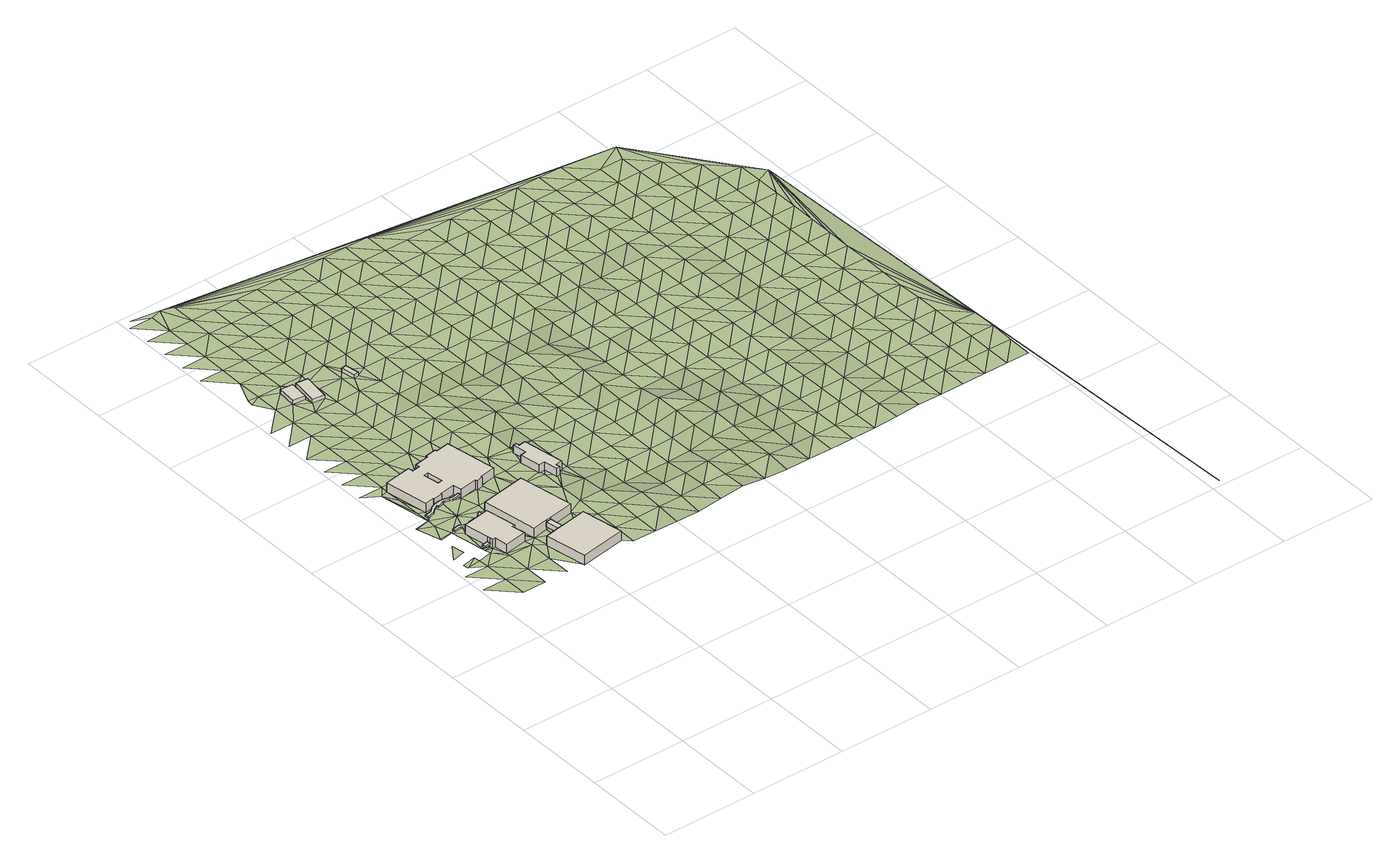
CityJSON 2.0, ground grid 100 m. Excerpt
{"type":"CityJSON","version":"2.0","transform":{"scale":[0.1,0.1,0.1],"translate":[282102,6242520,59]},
"CityObjects":{
"building1":{"type":"Building","attributes":{"osm_building":"roof","osm_building:levels":"1","osm_layer":"1","footprint":{"type":"Polygon"},"plus_code":"4FRW3J9V+36J","ground_height":63.45,"bottom_roof_height":66.25,"roof_height":67.75},"geometry":[{"type":"Solid","lod":"1","boundaries":[[[[0,1,2,3]],[[1,4,5,2]],[[4,6,7,5]],[[6,0,3,7]],[[3,2,5,7]],[[6,4,1,0]]]]}]},
"building2":{"type":"Building","attributes":{"osm_address":"Electrical Engineering Bellville 7530 Cape Town","osm_building":"university","osm_building:levels":"3","footprint":{"type":"Polygon"},"plus_code":"4FRW3J9V+47P","ground_height":63.45,"building_height":9.7,"roof_height":73.15},"geometry":[{"type":"Solid","lod":"1","boundaries":[[[[8,9,10,11,5,4]],[[9,12,13,10]],[[12,14,15,13]],[[14,16,17,15]],[[16,18,19,17]],[[18,20,21,19]],[[20,22,23,21]],[[22,24,25,23]],[[24,26,6,7,27,25]],[[26,8,4,5,11,27,7,6]],[[11,10,13,15,17,19,21,23,25,27]],[[26,24,22,20,18,16,14,12,9,8]]]]}]},
"building3":{"type":"Building","attributes":{"osm_building":"roof","osm_building:levels":"1","osm_layer":"1","footprint":{"type":"Polygon"},"plus_code":"4FRW3J9V+666","ground_height":63.63,"bottom_roof_height":66.43,"roof_height":67.93},"geometry":[{"type":"Solid","lod":"1","boundaries":[[[[28,29,30,31]],[[29,32,33,30]],[[32,34,35,33]],[[34,36,37,35]],[[36,38,39,37]],[[38,40,41,39]],[[40,42,43,41]],[[42,44,45,43]],[[44,46,47,45]],[[46,48,49,47]],[[48,50,51,49]],[[50,52,53,51]],[[52,54,55,53]],[[54,56,57,55]],[[56,58,59,57]],[[58,60,61,59]],[[60,62,63,61]],[[62,64,65,63]],[[64,66,67,65]],[[66,68,69,67]],[[68,70,71,69]],[[70,72,73,71]],[[72,28,31,73]],[[31,30,33,35,37,39,41,43,45,47,49,51,53,55,57,59,61,63,65,67,69,71,73]],[[72,70,68,66,64,62,60,58,56,54,52,50,48,46,44,42,40,38,36,34,32,29,28]]]]}]},
"building4":{"type":"Building","attributes":{"osm_building":"roof","osm_building:levels":"1","osm_layer":"1","footprint":{"type":"Polygon"},"plus_code":"4FRW3J9V+86J","ground_height":63.61,"bottom_roof_height":66.41,"roof_height":67.91},"geometry":[{"type":"Solid","lod":"1","boundaries":[[[[74,75,76,77]],[[75,78,79,76]],[[78,80,81,79]],[[80,82,83,81]],[[82,84,85,83]],[[84,86,87,85]],[[86,88,89,87]],[[88,90,91,89]],[[90,92,93,91]],[[92,94,95,93]],[[94,96,97,95]],[[96,98,99,97]],[[98,100,101,99]],[[100,102,103,101]],[[102,104,105,103]],[[104,106,107,105]],[[106,108,109,107]],[[108,110,111,109]],[[110,112,113,111]],[[112,114,115,113]],[[114,74,77,115]],[[77,76,79,81,83,85,87,89,91,93,95,97,99,101,103,105,107,109,111,113,115]],[[114,112,110,108,106,104,102,100,98,96,94,92,90,88,86,84,82,80,78,75,74]]]]}]},
"building5":{"type":"Building","attributes":{"osm_building":"bridge","osm_building:levels":"3","osm_building:min_level":"1","osm_layer":"1","osm_min_height":"3.3","footprint":{"type":"Polygon"},"plus_code":"4FRW3J9V+2F4","ground_height":63.43,"bottom_bridge_height":66.73,"building_height":8.4,"roof_height":71.83},"geometry":[{"type":"Solid","lod":"1","boundaries":[[[[116,117,118,119]],[[117,120,121,118]],[[120,122,123,121]],[[122,116,119,123]],[[119,118,121,123]],[[122,120,117,116]]]]}]},
"building6":{"type":"Building","attributes":{"osm_address":"Civil Engineering and Geomatics Bellville 7530 Cape Town","osm_building":"university","osm_building:levels":"3","osm_type":"multipolygon","footprint":{"type":"Polygon"},"plus_code":"4FRW3J9V+CCM","ground_height":63.75,"building_height":9.7,"roof_height":73.45},"geometry":[{"type":"Solid","lod":"1","boundaries":[[[[124,125,126,127]],[[125,128,129,126]],[[128,130,131,129]],[[130,132,133,131]],[[132,134,135,133]],[[134,136,137,135]],[[136,138,139,137]],[[138,140,141,139]],[[140,142,143,141]],[[142,144,145,143]],[[144,146,147,145]],[[146,148,149,147]],[[148,150,151,149]],[[150,152,153,151]],[[152,154,155,153]],[[154,156,157,155]],[[156,158,159,157]],[[158,160,161,159]],[[160,162,163,161]],[[162,164,165,163]],[[164,166,167,165]],[[166,124,127,167]],[[168,169,170,171]],[[169,172,173,170]],[[172,174,175,173]],[[174,168,171,175]],[[127,126,129,131,133,135,137,139,141,143,145,147,149,151,153,155,157,159,161,163,165,167],[171,170,173,175]],[[166,164,162,160,158,156,154,152,150,148,146,144,142,140,138,136,134,132,130,128,125,124],[174,172,169,168]]]]}]},
"building7":{"type":"Building","attributes":{"osm_address":"Electrical, Electronic and Computer Engineering (Block B) Bellville 7530 Cape Town","osm_building":"university","osm_building:levels":"3","footprint":{"type":"Polygon"},"plus_code":"4FRW3J8V+WG3","ground_height":63.09,"building_height":9.7,"roof_height":72.79},"geometry":[{"type":"Solid","lod":"1","boundaries":[[[[176,177,178,179,119,116]],[[177,180,181,178]],[[180,182,183,181]],[[182,184,185,183]],[[184,186,117,118,187,185]],[[186,176,116,119,179,187,118,117]],[[179,178,181,183,185,187]],[[186,184,182,180,177,176]]]]}]},
"building8":{"type":"Building","attributes":{"osm_address":"Electrical, Electronic and Computer Engineering (Block A) Bellville 7530 Cape Town","osm_building":"university","osm_building:levels":"3","footprint":{"type":"Polygon"},"plus_code":"4FRW3J9V+4FW","ground_height":64.07,"building_height":9.7,"roof_height":73.77},"geometry":[{"type":"Solid","lod":"1","boundaries":[[[[188,189,190,191,121,120]],[[189,192,193,190]],[[192,194,195,193]],[[194,196,197,195]],[[196,198,122,123,199,197]],[[198,188,120,121,191,199,123,122]],[[191,190,193,195,197,199]],[[198,196,194,192,189,188]]]]}]},
"building9":{"type":"Building","attributes":{"osm_address":"G - Horticulture Research 2 Bellville 7530 Cape Town","osm_building":"greenhouse","osm_building:levels":"1","footprint":{"type":"Polygon"},"plus_code":"4FRW3JCV+474","ground_height":62.23,"building_height":4.1,"roof_height":66.33},"geometry":[{"type":"Solid","lod":"1","boundaries":[[[[200,201,202,203]],[[201,204,205,202]],[[204,206,207,205]],[[206,200,203,207]],[[203,202,205,207]],[[206,204,201,200]]]]}]},
"building10":{"type":"Building","attributes":{"osm_address":"H - Horticulture Research 1 Bellville 7530 Cape Town","osm_building":"greenhouse","osm_building:levels":"1","footprint":{"type":"Polygon"},"plus_code":"4FRW3JCV+38Q","ground_height":62.29,"building_height":4.1,"roof_height":66.39},"geometry":[{"type":"Solid","lod":"1","boundaries":[[[[208,209,210,211]],[[209,212,213,210]],[[212,214,215,213]],[[214,208,211,215]],[[211,210,213,215]],[[214,212,209,208]]]]}]},
"building11":{"type":"Building","attributes":{"osm_address":"CPUT Athletics Stadium","osm_building":"grandstand","osm_building:levels":"2","footprint":{"type":"Polygon"},"plus_code":"4FRW3J9V+8PF","ground_height":63.76,"building_height":6.9,"roof_height":70.66},"geometry":[{"type":"Solid","lod":"1","boundaries":[[[[216,217,218,219]],[[217,220,221,218]],[[220,222,223,221]],[[222,224,225,223]],[[224,226,227,225]],[[226,228,229,227]],[[228,230,231,229]],[[230,232,233,231]],[[232,234,235,233]],[[234,236,237,235]],[[236,238,239,237]],[[238,216,219,239]],[[219,218,221,223,225,227,229,231,233,235,237,239]],[[238,236,234,232,230,228,226,224,222,220,217,216]]]]}]},
"building12":{"type":"Building","attributes":{"osm_building":"service","osm_building:levels":"1","footprint":{"type":"Polygon"},"plus_code":"4FRW3JCV+3GG","ground_height":62.6,"building_height":4.1,"roof_height":66.7},"geometry":[{"type":"Solid","lod":"1","boundaries":[[[[240,241,242,243]],[[241,244,245,242]],[[244,246,247,245]],[[246,240,243,247]],[[243,242,245,247]],[[246,244,241,240]]]]}]},
"terrain1":{"type":"TINRelief","geometry":[{"type":"CompositeSurface","lod":"1","boundaries":[[[248,249,250]],[[251,250,252]],[[253,254,255]],[[256,250,249]],[[257,255,252]],[[255,257,253]],[[258,259,260]],[[261,252,250]],[[256,261,250]],[[257,252,262]],[[263,264,265]],[[266,267,263]],[[261,268,252]],[[262,252,268]],[[269,270,267]],[[263,265,266]],[[267,266,269]],[[262,271,272]],[[273,274,272]],[[268,14,262]],[[273,272,271]],[[262,14,271]],[[273,275,274]],[[274,276,265]],[[276,274,275]],[[271,14,277]],[[278,269,279]],[[268,261,280]],[[279,269,281]],[[282,266,265]],[[261,283,284]],[[269,266,282]],[[278,285,286]],[[282,265,276]],[[279,287,278]],[[14,268,280]],[[287,279,281]],[[288,281,269]],[[261,284,280]],[[278,287,132]],[[287,281,132]],[[282,288,269]],[[132,285,278]],[[289,290,285]],[[291,14,280]],[[288,292,281]],[[282,276,293]],[[294,295,289]],[[282,296,288]],[[280,284,297]],[[298,297,284]],[[285,132,299]],[[300,291,301]],[[196,291,280]],[[301,291,196]],[[285,299,289]],[[297,196,280]],[[302,303,294]],[[301,304,293]],[[196,304,301]],[[293,305,282]],[[306,296,282]],[[307,293,304]],[[196,307,304]],[[132,308,299]],[[303,302,309]],[[310,296,311]],[[282,305,312]],[[313,294,289]],[[282,312,306]],[[307,305,293]],[[307,196,305]],[[196,297,314]],[[313,289,299]],[[296,306,311]],[[315,309,316]],[[297,317,314]],[[318,302,294]],[[196,314,198]],[[319,320,321]],[[321,322,319]],[[323,299,308]],[[313,318,294]],[[324,323,308]],[[323,313,299]],[[325,326,316]],[[317,327,314]],[[328,323,324]],[[309,302,329]],[[188,198,314]],[[306,312,330]],[[331,312,305]],[[314,327,188]],[[302,318,329]],[[332,306,330]],[[316,309,333]],[[323,334,313]],[[331,330,312]],[[327,335,188]],[[318,313,334]],[[329,333,309]],[[336,337,338]],[[336,325,337]],[[323,339,340]],[[341,323,340]],[[325,316,204]],[[341,334,323]],[[331,305,342]],[[329,318,343]],[[331,344,330]],[[339,341,340]],[[338,337,345]],[[333,346,316]],[[335,327,347]],[[335,348,188]],[[346,204,316]],[[334,343,318]],[[337,325,349]],[[350,345,351]],[[334,341,352]],[[353,333,329]],[[325,204,349]],[[344,331,354]],[[354,355,344]],[[343,353,329]],[[347,348,335]],[[337,356,345]],[[357,351,358]],[[182,359,347]],[[182,360,359]],[[214,204,346]],[[361,346,333]],[[342,354,331]],[[337,349,356]],[[334,352,362]],[[353,361,333]],[[363,364,352]],[[206,204,214]],[[347,365,348]],[[343,334,366]],[[345,367,351]],[[368,358,369]],[[359,365,347]],[[370,214,346]],[[367,345,356]],[[371,354,342]],[[359,360,372]],[[364,362,352]],[[356,349,373]],[[334,362,366]],[[361,374,346]],[[375,206,214]],[[348,365,376]],[[342,348,377]],[[378,354,371]],[[343,379,353]],[[370,346,374]],[[380,358,351]],[[381,369,382]],[[375,373,206]],[[383,364,354]],[[342,377,371]],[[375,356,373]],[[351,367,380]],[[377,348,376]],[[384,365,359]],[[354,378,383]],[[343,366,379]],[[361,353,385]],[[359,372,384]],[[386,387,382]],[[378,371,388]],[[389,367,356]],[[356,375,389]],[[369,358,390]],[[374,391,370]],[[358,380,392]],[[362,364,393]],[[365,394,376]],[[383,395,364]],[[396,371,377]],[[353,379,385]],[[391,397,370]],[[398,374,361]],[[369,390,382]],[[384,394,365]],[[388,371,396]],[[390,358,392]],[[383,378,399]],[[375,397,389]],[[393,364,395]],[[362,400,366]],[[380,367,401]],[[386,402,403]],[[378,388,399]],[[361,385,398]],[[389,401,367]],[[382,402,386]],[[376,404,377]],[[379,366,400]],[[391,374,405]],[[394,406,376]],[[362,393,400]],[[377,407,396]],[[408,384,372]],[[409,392,380]],[[397,391,405]],[[410,382,390]],[[411,383,399]],[[412,407,377]],[[388,396,413]],[[410,402,382]],[[414,395,383]],[[376,406,404]],[[396,407,413]],[[405,374,398]],[[401,409,380]],[[384,408,394]],[[415,383,411]],[[408,372,416]],[[404,412,377]],[[417,389,397]],[[395,414,393]],[[379,418,385]],[[390,392,419]],[[420,411,399]],[[383,415,414]],[[379,400,421]],[[409,419,392]],[[238,422,412]],[[405,417,397]],[[423,406,394]],[[398,385,418]],[[424,401,389]],[[425,402,410]],[[379,421,418]],[[411,426,415]],[[404,238,412]],[[402,425,427]],[[428,400,393]],[[429,410,390]],[[394,408,423]],[[405,398,241]],[[415,426,430]],[[431,430,426]],[[393,414,428]],[[389,417,424]],[[419,429,390]],[[238,404,432]],[[433,409,401]],[[241,240,405]],[[408,416,434]],[[417,405,240]],[[435,404,406]],[[436,241,398]],[[437,421,400]],[[425,410,438]],[[406,423,439]],[[418,436,398]],[[430,238,440]],[[238,432,440]],[[409,433,419]],[[430,441,415]],[[437,400,428]],[[401,424,433]],[[429,438,410]],[[417,240,246]],[[404,435,432]],[[442,414,415]],[[406,439,435]],[[241,436,443]],[[423,408,444]],[[440,441,430]],[[418,421,445]],[[446,429,419]],[[444,408,434]],[[415,441,442]],[[437,447,421]],[[443,448,246]],[[246,449,417]],[[436,448,443]],[[450,428,414]],[[446,419,433]],[[451,439,423]],[[440,432,452]],[[424,417,453]],[[435,454,432]],[[421,447,445]],[[438,455,425]],[[428,450,437]],[[456,436,418]],[[457,438,429]],[[444,451,423]],[[448,449,246]],[[414,442,450]],[[427,425,458]],[[440,452,441]],[[424,453,433]],[[432,454,452]],[[417,449,453]],[[429,446,457]],[[418,445,456]],[[444,434,459]],[[439,460,435]],[[447,437,461]],[[448,436,462]],[[451,463,439]],[[442,441,464]],[[437,450,461]],[[438,457,455]],[[460,454,435]],[[446,433,465]],[[439,463,460]],[[464,441,452]],[[462,436,456]],[[453,466,433]],[[449,448,467]],[[455,458,425]],[[451,444,468]],[[442,469,450]],[[445,447,470]],[[446,465,457]],[[444,459,471]],[[447,461,472]],[[465,433,466]],[[469,442,464]],[[448,462,467]],[[454,473,452]],[[474,453,449]],[[444,471,468]],[[460,475,454]],[[447,472,470]],[[451,476,463]],[[450,477,461]],[[478,456,445]],[[455,457,479]],[[454,475,473]],[[477,450,469]],[[449,467,474]],[[465,479,457]],[[480,464,452]],[[462,456,478]],[[481,466,453]],[[451,468,476]],[[445,470,478]],[[458,482,427]],[[483,471,459]],[[463,484,460]],[[472,461,485]],[[473,480,452]],[[485,461,477]],[[453,474,481]],[[479,458,455]],[[460,484,475]],[[486,469,464]],[[467,462,487]],[[488,465,466]],[[463,476,484]],[[462,478,487]],[[471,489,468]],[[469,486,477]],[[472,490,470]],[[465,488,479]],[[483,491,471]],[[464,480,486]],[[492,472,485]],[[488,466,481]],[[493,473,475]],[[476,468,489]],[[470,490,478]],[[494,474,467]],[[471,491,489]],[[475,484,493]],[[472,492,490]],[[482,495,427]],[[487,496,467]],[[497,458,479]],[[485,477,498]],[[477,486,499]],[[467,496,494]],[[479,488,497]],[[480,473,500]],[[487,478,501]],[[502,481,474]],[[493,503,473]],[[504,491,483]],[[484,476,505]],[[476,489,506]],[[477,499,498]],[[501,478,490]],[[480,500,486]],[[507,492,485]],[[488,481,502]],[[500,473,503]],[[474,494,502]],[[458,497,482]],[[508,496,487]],[[476,506,505]],[[509,489,491]],[[510,493,484]],[[495,511,427]],[[485,498,507]],[[508,487,501]],[[499,486,512]],[[490,492,513]],[[497,488,514]],[[509,491,504]],[[505,510,484]],[[512,486,500]],[[514,488,502]],[[515,506,489]],[[516,503,493]],[[494,496,517]],[[492,507,513]],[[518,496,508]],[[499,519,498]],[[520,501,490]],[[521,482,497]],[[515,489,509]],[[494,517,502]],[[493,510,516]],[[519,499,512]],[[496,518,517]],[[514,521,497]],[[522,500,503]],[[490,513,520]],[[511,523,427]],[[506,524,505]],[[498,525,507]],[[526,508,501]],[[515,527,506]],[[528,509,504]],[[514,502,529]],[[522,503,516]],[[519,525,498]],[[521,495,482]],[[530,512,500]],[[506,527,524]],[[520,526,501]],[[529,502,517]],[[509,528,515]],[[531,510,505]],[[532,518,508]],[[528,504,533]],[[507,534,513]],[[500,522,530]],[[525,535,507]],[[536,519,512]],[[521,514,537]],[[531,505,524]],[[508,526,532]],[[514,529,538]],[[527,515,539]],[[540,516,510]],[[513,534,520]],[[541,517,518]],[[507,535,534]],[[523,542,427]],[[519,536,525]],[[515,528,539]],[[536,512,530]],[[514,538,537]],[[517,541,529]],[[521,511,495]],[[510,531,540]],[[518,532,541]],[[543,522,516]],[[533,544,528]],[[524,527,545]],[[546,535,525]],[[526,520,547]],[[527,539,548]],[[534,549,520]],[[521,537,511]],[[522,543,530]],[[550,538,529]],[[543,516,540]],[[525,536,546]],[[524,545,531]],[[526,547,532]],[[527,548,545]],[[547,520,549]],[[529,541,550]],[[528,551,539]],[[530,552,536]],[[534,535,553]],[[528,544,551]],[[535,546,554]],[[531,555,540]],[[538,556,537]],[[543,552,530]],[[550,557,538]],[[548,539,558]],[[541,532,559]],[[555,531,545]],[[535,554,553]],[[547,560,532]],[[546,536,561]],[[562,549,534]],[[511,537,556]],[[558,539,551]],[[538,557,556]],[[540,563,543]],[[559,550,541]],[[552,561,536]],[[532,560,559]],[[563,540,555]],[[534,553,562]],[[545,548,564]],[[565,554,546]],[[566,547,549]],[[567,548,558]],[[544,568,551]],[[569,552,543]],[[570,557,550]],[[561,565,546]],[[511,556,523]],[[548,567,564]],[[569,543,563]],[[566,549,562]],[[570,550,559]],[[545,571,555]],[[572,560,547]],[[544,573,568]],[[574,558,551]],[[553,554,575]],[[576,556,557]],[[565,577,554]],[[552,578,561]],[[545,564,571]],[[552,569,579]],[[547,566,572]],[[576,557,570]],[[563,555,580]],[[581,559,560]],[[551,568,574]],[[554,577,575]],[[582,567,558]],[[583,562,553]],[[584,523,556]],[[552,579,578]],[[565,561,585]],[[555,571,580]],[[560,572,581]],[[584,556,576]],[[563,586,569]],[[587,570,559]],[[558,574,582]],[[553,575,583]],[[568,573,588]],[[567,589,564]],[[590,566,562]],[[561,578,585]],[[565,591,577]],[[563,580,586]],[[587,559,581]],[[584,542,523]],[[571,564,589]],[[569,592,579]],[[593,576,570]],[[567,582,589]],[[590,562,583]],[[594,572,566]],[[565,585,591]],[[574,568,595]],[[578,579,592]],[[575,577,596]],[[576,593,584]],[[568,588,597]],[[569,586,592]],[[593,570,587]],[[572,594,581]],[[427,542,598]],[[566,590,594]],[[574,595,582]],[[571,599,580]],[[575,596,583]],[[568,597,595]],[[571,589,600]],[[577,591,596]],[[542,584,601]],[[586,580,599]],[[578,602,585]],[[587,581,603]],[[571,600,599]],[[578,592,604]],[[584,593,601]],[[583,605,590]],[[594,603,581]],[[606,597,588]],[[582,607,589]],[[591,585,602]],[[595,608,582]],[[578,604,602]],[[605,583,596]],[[593,587,609]],[[607,600,589]],[[586,610,592]],[[590,611,594]],[[582,608,607]],[[586,599,612]],[[603,609,587]],[[611,590,605]],[[542,601,613]],[[614,595,597]],[[610,604,592]],[[596,591,615]],[[601,593,616]],[[617,597,606]],[[586,612,610]],[[591,602,618]],[[619,603,594]],[[609,616,593]],[[620,599,600]],[[597,617,614]],[[621,600,607]],[[591,618,615]],[[619,594,611]],[[622,608,595]],[[596,623,605]],[[620,612,599]],[[624,602,604]],[[600,621,620]],[[625,604,610]],[[616,613,601]],[[603,626,609]],[[595,614,622]],[[596,615,623]],[[603,619,627]],[[607,608,628]],[[624,618,602]],[[611,605,629]],[[604,625,624]],[[613,630,542]],[[631,617,606]],[[603,627,626]],[[610,612,632]],[[616,609,633]],[[608,622,628]],[[634,612,620]],[[605,623,629]],[[635,621,607]],[[611,636,619]],[[606,637,631]],[[638,614,617]],[[618,639,615]],[[612,634,632]],[[640,618,624]],[[609,626,633]],[[641,625,610]],[[616,630,613]],[[607,628,635]],[[611,629,636]],[[621,642,620]],[[623,615,639]],[[619,643,627]],[[617,631,638]],[[618,640,639]],[[644,622,614]],[[630,645,542]],[[610,632,641]],[[616,633,630]],[[625,646,624]],[[626,627,643]],[[621,635,642]],[[619,636,643]],[[647,634,620]],[[614,638,644]],[[637,648,631]],[[628,622,649]],[[623,650,629]],[[625,641,646]],[[623,639,651]],[[652,640,624]],[[620,642,647]],[[628,649,635]],[[632,634,653]],[[636,629,650]],[[626,654,633]],[[622,644,649]],[[623,651,650]],[[626,643,655]],[[631,656,638]],[[624,646,652]],[[645,657,542]],[[632,653,641]],[[640,658,639]],[[630,633,654]],[[656,631,648]],[[634,647,653]],[[626,655,654]],[[635,659,642]],[[644,638,660]],[[658,651,639]],[[636,661,643]],[[649,659,635]],[[640,652,658]],[[636,650,662]],[[641,663,646]],[[656,660,638]],[[647,642,664]],[[661,655,643]],[[665,427,598]],[[653,663,641]],[[636,662,661]],[[630,654,645]],[[642,659,664]],[[666,656,648]],[[649,644,667]],[[652,646,668]],[[669,650,651]],[[660,670,644]],[[671,651,658]],[[657,672,542]],[[646,663,668]],[[649,667,659]],[[653,647,673]],[[669,662,650]],[[674,654,655]],[[644,670,667]],[[664,675,647]],[[651,671,669]],[[676,655,661]],[[677,660,656]],[[653,673,663]],[[658,652,678]],[[674,645,654]],[[679,656,666]],[[647,675,673]],[[668,680,652]],[[655,676,674]],[[681,664,659]],[[661,662,682]],[[656,679,677]],[[681,659,667]],[[652,680,678]],[[683,662,669]],[[660,684,670]],[[685,668,663]],[[686,671,658]],[[672,687,542]],[[685,663,673]],[[662,683,682]],[[657,645,674]],[[664,688,675]],[[689,676,661]],[[660,677,684]],[[690,664,681]],[[658,678,686]],[[667,670,691]],[[671,692,669]],[[693,679,666]],[[668,694,680]],[[664,690,688]],[[668,685,695]],[[661,682,689]],[[673,675,696]],[[676,697,674]],[[670,684,691]],[[671,686,692]],[[667,698,681]],[[699,683,669]],[[666,700,693]],[[668,695,694]],[[687,598,542]],[[677,679,701]],[[678,680,702]],[[675,688,696]],[[676,689,697]],[[673,703,685]],[[672,657,674]],[[667,691,698]],[[669,692,699]],[[684,677,701]],[[690,681,704]],[[678,702,686]],[[682,683,705]],[[679,693,701]],[[680,694,702]],[[673,696,703]],[[674,697,672]],[[688,690,704]],[[685,706,695]],[[682,705,689]],[[681,698,704]],[[683,699,705]],[[686,707,692]],[[700,708,693]],[[684,709,691]],[[694,695,706]],[[684,701,710]],[[685,703,706]],[[702,707,686]],[[689,711,697]],[[698,691,709]],[[688,712,696]],[[699,692,713]],[[684,710,709]],[[688,704,714]],[[705,711,689]],[[702,694,715]],[[692,707,713]],[[701,693,716]],[[703,696,712]],[[672,697,717]],[[708,718,693]],[[688,714,712]],[[715,694,706]],[[719,705,699]],[[697,711,717]],[[716,710,701]],[[704,698,720]],[[702,721,707]],[[693,718,716]],[[698,709,722]],[[713,719,699]],[[721,702,715]],[[720,714,704]],[[723,706,703]],[[705,724,711]],[[698,722,720]],[[703,712,725]],[[717,687,672]],[[726,713,707]],[[724,705,719]],[[727,709,710]],[[728,710,716]],[[703,725,723]],[[726,707,721]],[[729,718,708]],[[730,715,706]],[[717,711,731]],[[727,722,709]],[[732,712,714]],[[710,728,727]],[[733,714,720]],[[731,711,724]],[[734,719,713]],[[708,735,729]],[[730,706,723]],[[713,726,736]],[[737,716,718]],[[732,725,712]],[[738,721,715]],[[739,687,717]],[[714,733,732]],[[713,736,734]],[[717,731,739]],[[740,720,722]],[[721,738,726]],[[719,741,724]],[[718,729,737]],[[742,722,727]],[[715,730,738]],[[743,728,716]],[[723,725,744]],[[722,742,740]],[[732,745,725]],[[719,734,741]],[[687,739,598]],[[746,733,720]],[[736,726,747]],[[731,724,748]],[[716,737,743]],[[728,749,727]],[[725,745,744]],[[747,726,738]],[[750,729,735]],[[730,723,751]],[[731,748,739]],[[720,740,746]],[[724,741,748]],[[733,752,732]],[[728,743,749]],[[753,742,727]],[[730,751,738]],[[734,736,754]],[[735,755,750]],[[751,723,744]],[[756,736,747]],[[757,737,729]],[[732,752,745]],[[598,739,758]],[[733,746,752]],[[741,734,754]],[[727,749,753]],[[736,756,754]],[[748,758,739]],[[737,757,743]],[[759,740,742]],[[729,750,757]],[[745,760,744]],[[761,747,738]],[[751,762,738]],[[740,759,746]],[[742,753,759]],[[760,745,752]],[[743,763,749]],[[747,761,756]],[[764,748,741]],[[761,738,762]],[[741,754,765]],[[757,763,743]],[[749,763,753]],[[746,766,752]],[[767,751,744]],[[768,744,760]],[[741,765,764]],[[769,758,748]],[[759,766,746]],[[758,665,598]],[[763,770,771]],[[763,759,753]],[[754,756,772]],[[767,744,768]],[[761,773,756]],[[774,762,751]],[[748,764,769]],[[763,766,759]],[[775,760,752]],[[772,765,754]],[[752,766,776]],[[756,773,772]],[[751,767,774]],[[766,763,776]],[[761,762,777]],[[775,752,776]],[[778,768,760]],[[758,769,665]],[[776,763,775]],[[777,773,761]],[[779,764,765]],[[777,762,774]],[[780,765,772]],[[778,760,775]],[[781,767,768]],[[764,779,769]],[[765,780,779]],[[782,772,773]],[[781,768,778]],[[783,773,777]],[[665,769,779]],[[784,774,767]],[[773,783,782]],[[785,780,772]],[[767,781,784]],[[786,777,774]],[[775,763,771]],[[780,785,779]],[[779,785,665]],[[772,782,785]],[[786,774,784]],[[787,783,777]],[[778,775,771]],[[787,777,786]],[[788,665,785]],[[788,782,783]],[[781,778,771]],[[782,788,785]],[[781,771,784]],[[788,783,787]],[[788,771,665]],[[786,784,771]],[[771,787,786]],[[787,771,788]]]}]}
},
"vertices":[
[374,3297,72],[379,3265,72],[379,3265,88],[374,3297,88],[446,3277,72],[446,3277,88],[440,3309,72],[440,3309,88],
[446,3277,43],[452,3244,43],[452,3244,142],[446,3277,142],[480,3249,43],[480,3249,142],[504,3111,43],[504,3111,142],[734,3150,43],[734,3150,142],[709,3291,43],[709,3291,142],[738,3296,43],[738,3296,142],[682,3617,43],[682,3617,142],[396,3568,43],[396,3568,142],[440,3309,43],[440,3309,142],
[315,3642,74],[321,3611,74],[321,3611,89],[315,3642,89],[389,3621,74],[389,3621,89],[399,3614,74],[399,3614,89],[461,3595,74],[461,3595,89],[484,3591,74],[484,3591,89],[505,3592,74],[505,3592,89],[568,3604,74],[568,3604,89],[607,3620,74],[607,3620,89],[644,3645,74],[644,3645,89],[668,3670,74],[668,3670,89],[663,3703,74],[663,3703,89],[650,3700,74],[650,3700,89],[640,3687,74],[640,3687,89],[604,3655,74],[604,3655,89],[577,3641,74],[577,3641,89],[560,3639,74],[560,3639,89],[559,3652,74],[559,3652,89],[496,3639,74],[496,3639,89],[499,3626,74],[499,3626,89],[454,3630,74],[454,3630,89],[422,3641,74],[422,3641,89],[393,3657,74],[393,3657,89],
[264,3927,74],[342,3941,74],[342,3941,89],[264,3927,89],[381,3979,74],[381,3979,89],[424,4003,74],[424,4003,89],[433,4005,74],[433,4005,89],[434,3990,74],[434,3990,89],[498,4002,74],[498,4002,89],[497,4016,74],[497,4016,89],[518,4016,74],[518,4016,89],[566,4006,74],[566,4006,89],[600,3987,74],[600,3987,89],[693,4003,74],[693,4003,89],[688,4031,74],[688,4031,89],[610,4019,74],[610,4019,89],[546,4042,74],[546,4042,89],[511,4047,74],[511,4047,89],[491,4047,74],[491,4047,89],[431,4037,74],[431,4037,89],[386,4020,74],[386,4020,89],[327,3969,74],[327,3969,89],[258,3956,74],[258,3956,89],
[1019,3022,77],[1076,3031,77],[1076,3031,128],[1019,3022,128],[1052,3177,77],[1052,3177,128],[995,3168,77],[995,3168,128],
[615,4537,45],[622,4497,45],[622,4497,145],[615,4537,145],[539,4483,45],[539,4483,145],[530,4535,45],[530,4535,145],[244,4487,45],[244,4487,145],[322,4034,45],[322,4034,145],[421,4050,45],[421,4050,145],[423,4038,45],[423,4038,145],[521,4055,45],[521,4055,145],[520,4061,45],[520,4061,145],[681,4088,45],[681,4088,145],[697,3997,45],[697,3997,145],[883,4029,45],[883,4029,145],[886,4011,45],[886,4011,145],[957,4023,45],[957,4023,145],[954,4038,45],[954,4038,145],[1123,4069,45],[1123,4069,145],[1032,4606,45],[1032,4606,145],[888,4582,45],[888,4582,145],[885,4602,45],[885,4602,145],[766,4582,45],[766,4582,145],[770,4563,45],[770,4563,145],[619,4372,45],[647,4210,45],[647,4210,145],[619,4372,145],[600,4202,45],[600,4202,145],[573,4364,45],[573,4364,145],
[1019,3022,34],[861,2993,34],[861,2993,138],[1019,3022,138],[940,2554,34],[940,2554,138],[1419,2639,34],[1419,2639,138],[1340,3078,34],[1340,3078,138],[1076,3031,34],[1076,3031,138],
[1052,3177,44],[1316,3224,44],[1316,3224,148],[1052,3177,148],[1214,3800,44],[1214,3800,148],[740,3718,44],[740,3718,148],[836,3139,44],[836,3139,148],[995,3168,44],[995,3168,148],
[576,6226,32],[442,6239,32],[442,6239,73],[576,6226,73],[422,6037,32],[422,6037,73],[556,6023,32],[556,6023,73],
[696,5927,32],[733,6208,32],[733,6208,74],[696,5927,74],[606,6225,32],[606,6225,74],[569,5943,32],[569,5943,74],
[1607,4234,19],[1535,4222,19],[1535,4222,117],[1607,4234,117],[1528,4260,19],[1528,4260,117],[1492,4254,19],[1492,4254,117],[1516,4109,19],[1516,4109,117],[1451,4098,19],[1451,4098,117],[1487,3879,19],[1487,3879,117],[1550,3889,19],[1550,3889,117],[1574,3744,19],[1574,3744,117],[1614,3751,19],[1614,3751,117],[1607,3794,19],[1607,3794,117],[1679,3806,19],[1679,3806,117],
[1062,6140,36],[1085,5994,36],[1085,5994,77],[1062,6140,77],[1136,6002,36],[1136,6002,77],[1113,6148,36],[1113,6148,77],
[5,2818,39],[253,2568,41],[253,2818,41],[5,3068,40],[253,3068,41],[235,3234,43],[94,3208,41],[104,3157,40],[502,2568,40],[246,3175,41],[213,3357,43],[190,3489,44],[78,3333,41],[502,2818,42],[390,3201,45],[172,3641,44],[175,3624,44],[311,3648,44],[253,3817,45],[107,3887,43],[502,3068,43],[262,3920,45],[106,3893,43],[452,3244,45],[379,3265,45],[446,3277,45],[374,3297,43],[440,3309,45],[396,3568,46],[480,3249,45],[170,4463,45],[253,4066,46],[750,3068,44],[322,4034,46],[502,3817,46],[750,2568,41],[750,2818,42],[253,4566,45],[5,4566,45],[253,4316,46],[423,4038,47],[253,4816,44],[5,4816,43],[734,3150,44],[421,4050,47],[682,3617,48],[253,5065,43],[5,5065,41],[521,4055,47],[861,2993,44],[940,2554,39],[502,4566,46],[709,3291,47],[738,3296,47],[253,5315,40],[5,5315,38],[750,3317,47],[740,3718,48],[697,3997,48],[750,3567,48],[530,4535,46],[253,5565,36],[520,4061,47],[681,4088,48],[750,3817,48],[502,4816,45],[999,3068,44],[5,5565,36],[253,5815,33],[1019,3022,44],[502,5065,43],[619,4372,47],[573,4364,47],[600,4202,47],[647,4210,48],[615,4537,46],[539,4483,46],[253,6064,31],[5,5815,32],[1076,3031,44],[622,4497,46],[502,5315,41],[886,4011,48],[999,3817,49],[883,4029,48],[502,5565,38],[750,4816,46],[1247,3068,46],[138,6252,32],[253,6314,32],[146,6320,32],[770,4563,47],[750,4566,47],[766,4582,47],[1214,3800,53],[750,5065,48],[957,4023,48],[253,6564,31],[502,5815,35],[1340,3078,46],[1316,3224,52],[442,6239,34],[5,6813,33],[253,6813,35],[885,4602,48],[750,5315,45],[1123,4069,48],[954,4038,48],[502,6314,34],[5,7063,37],[253,7063,39],[1496,2818,41],[1496,2568,34],[750,5565,40],[999,4816,49],[888,4582,48],[1032,4606,48],[1496,3068,43],[999,5065,52],[502,6564,34],[5,7313,37],[253,7313,39],[696,5927,37],[1247,3817,53],[1745,2568,28],[576,6226,34],[750,5815,37],[606,6225,34],[1496,3317,48],[1496,3567,48],[1247,4066,53],[999,5315,52],[502,6813,36],[5,7563,38],[253,7563,39],[1247,4316,53],[1745,2818,35],[999,5565,44],[253,7812,37],[5,7812,37],[1487,3879,47],[750,6314,33],[502,7313,40],[750,6064,33],[502,7063,39],[1247,4816,54],[1745,3068,41],[1247,4566,55],[1496,3817,47],[733,6208,33],[999,5815,39],[1451,4098,48],[1247,5065,57],[750,6564,32],[375,7853,37],[69,7893,37],[1745,3567,28],[999,6064,36],[1745,3317,46],[1574,3744,47],[1993,2818,40],[750,6813,35],[502,7563,38],[1492,4254,48],[1614,3751,47],[1550,3889,47],[1496,4566,56],[1496,4316,48],[1993,2568,17],[999,6314,35],[1247,5565,40],[750,7063,38],[1516,4109,48],[1247,5315,54],[1607,3794,47],[1993,3068,54],[999,6564,35],[502,7812,36],[1528,4260,48],[459,7842,36],[1496,4816,48],[750,7313,38],[1607,4234,48],[1535,4222,48],[1745,3817,19],[999,6813,36],[2242,2568,15],[1993,3567,13],[1247,5815,38],[1496,5065,62],[750,7563,38],[1993,3317,18],[1745,4066,20],[1745,4316,16],[1745,4566,11],[1136,6002,39],[2242,2818,40],[1496,5565,43],[999,7063,38],[1496,5315,58],[1247,6064,39],[1247,6314,39],[1745,4816,46],[2242,3068,32],[1993,4066,18],[1247,6564,38],[1993,3817,15],[999,7563,38],[1496,5815,33],[999,7313,38],[1247,7563,39],[2490,2568,41],[2242,3567,12],[1745,5065,46],[1496,6064,37],[2242,3317,11],[1993,4316,14],[1247,7063,40],[1247,6813,39],[1496,6314,39],[2490,3068,33],[1993,4566,12],[1745,5565,40],[2490,2818,50],[1745,5315,54],[2242,4066,21],[1496,6564,39],[2242,3817,16],[2490,3317,10],[1993,4816,19],[1745,5815,37],[1247,7313,40],[2242,4316,13],[1496,6813,40],[1496,7563,39],[2739,2568,62],[2490,3567,11],[1993,5065,68],[2242,4566,4],[1745,6064,40],[1496,7063,40],[2739,3068,50],[1993,5565,40],[2739,2818,53],[1993,5315,38],[2490,3817,18],[1745,6564,39],[1745,7563,39],[1745,6314,39],[1496,7313,39],[2242,5065,51],[2242,4816,9],[2490,4316,11],[1993,5815,40],[1745,6813,39],[2490,4066,19],[2987,2568,34],[2739,3567,15],[2739,3317,16],[2242,5315,56],[1993,6064,40],[2987,2818,42],[2739,3817,17],[1993,7563,38],[2490,4566,5],[2242,5565,38],[1745,7063,38],[2987,3068,64],[2739,4066,20],[1993,6564,39],[1993,6314,39],[2490,4816,12],[2242,5815,39],[1745,7313,38],[2739,4316,16],[2242,7563,38],[2987,3567,47],[2490,5065,50],[2242,6064,40],[2987,3317,60],[3236,2818,41],[1993,6813,39],[2739,4566,28],[2987,3817,59],[2242,6314,40],[3236,2568,18],[2490,5565,33],[2490,5315,55],[2739,4816,44],[1993,7313,38],[1993,7063,38],[3236,3068,44],[2987,4066,62],[2242,6564,40],[2490,7563,37],[2987,4316,17],[3485,2568,16],[3236,3567,72],[2739,5065,66],[2490,6064,40],[3236,3317,62],[2490,5815,36],[2242,6813,39],[3485,2818,27],[2987,4566,21],[2739,5565,29],[2739,5315,37],[3236,3817,58],[2242,7313,37],[2242,7063,37],[3485,3068,40],[2490,6564,42],[2490,6314,42],[2987,4816,20],[2739,5815,33],[3236,4066,34],[3485,3567,41],[2987,5065,18],[2739,6064,41],[3485,3317,40],[3733,2818,15],[3236,4316,22],[2490,6813,41],[3485,3817,40],[2739,6314,44],[3733,2568,13],[3733,3068,16],[2987,5565,15],[2490,7063,39],[2987,5315,14],[3236,4816,21],[3236,4566,21],[3485,4066,22],[2739,6564,43],[3733,3317,26],[2987,5815,34],[2490,7313,38],[3236,5065,11],[3485,4316,13],[2739,6813,42],[3982,2568,13],[3733,3567,26],[2987,6064,45],[3236,5315,9],[3485,4566,17],[2739,7063,39],[2987,6314,46],[3982,3068,12],[3236,5565,14],[3982,2818,11],[4479,7313,33],[3733,4066,16],[3733,3817,16],[2739,7313,38],[3485,5065,21],[2987,6564,45],[3485,4816,23],[3236,5815,34],[4230,2568,15],[3982,3567,15],[3982,3317,14],[2987,6813,42],[3733,4566,15],[3236,6064,44],[3733,4316,16],[2987,7313,39],[4230,3068,16],[3485,5565,21],[2987,7063,41],[4230,2818,16],[3485,5315,19],[3236,6314,46],[3982,4066,17],[3982,3817,16],[4230,3317,16],[3485,5815,38],[3733,5065,23],[3733,4816,21],[3236,6813,43],[3236,6564,45],[4230,3567,16],[3485,6064,45],[3236,7313,39],[4479,2818,26],[3982,4566,16],[3236,7063,41],[3982,4316,15],[4230,3817,16],[3485,6314,42],[4479,2568,26],[4479,3068,25],[3733,5565,21],[3733,5315,23],[3982,4816,19],[4230,4066,17],[3485,6564,42],[4479,3317,24],[3485,7313,38],[3982,5065,21],[4230,4316,18],[4727,2568,41],[4479,3567,28],[3733,6064,38],[3733,5815,23],[3982,5315,21],[4230,4566,18],[3485,7063,38],[3485,6813,41],[4727,2818,42],[3733,7313,35],[3982,5565,21],[4479,3817,30],[4727,3068,42],[3733,6564,41],[3733,6314,41],[4230,4816,19],[4479,4066,24],[5045,7239,36],[4976,2568,36],[4727,3567,41],[4230,5065,19],[3982,6064,36],[4727,3317,41],[3982,5815,22],[3982,7313,35],[4479,4566,23],[3733,7063,38],[4479,4316,23],[3733,6813,41],[4976,3068,43],[4230,5565,19],[4976,2818,41],[4230,5315,19],[4727,3817,40],[3982,6564,41],[3982,6314,42],[4976,3317,44],[4479,4816,23],[4230,5815,23],[4230,7313,33],[4727,4316,39],[3982,6813,40],[4727,4066,40],[4976,3567,44],[4230,6064,35],[5224,2818,43],[4479,5315,24],[4479,5065,25],[4727,4566,39],[3982,7063,37],[4976,3817,43],[4230,6314,42],[5224,2568,39],[5224,3068,45],[4479,5565,24],[4727,4816,38],[4976,4066,42],[4230,6564,41],[4727,5065,39],[4479,5815,28],[5473,2568,40],[5224,3567,47],[5224,3317,47],[4230,6813,38],[4976,4566,41],[4479,6064,37],[4976,4316,42],[4727,5315,39],[5473,3068,46],[4230,7063,35],[5473,2818,43],[4479,6314,42],[5224,4066,44],[4727,5565,39],[5224,3817,45],[4976,5065,40],[4479,6564,42],[4976,4816,40],[4727,5815,39],[5473,3567,49],[5473,3317,48],[5722,2818,43],[4976,5315,41],[4479,6813,38],[5224,4566,42],[5224,4316,43],[4727,6314,43],[5722,2568,39],[4727,6064,41],[5722,3068,48],[4976,5565,42],[4479,7063,35],[5473,4066,44],[4727,6564,42],[5473,3817,46],[5722,3317,52],[5224,5065,42],[5224,4816,41],[5473,4316,42],[4976,5815,43],[4727,6813,38],[5722,3567,50],[5970,2818,42],[5224,5315,43],[5473,4566,41],[5722,3817,45],[4976,6314,44],[5970,2568,37],[4976,6064,44],[5970,3068,49],[4727,7063,36],[5722,4066,38],[5473,4816,41],[5224,5815,44],[5224,5565,44],[5970,3317,51],[4976,6813,39],[4976,6564,43],[5722,4316,36],[5473,5315,42],[5473,5065,41],[4976,7063,37],[6080,9,60],[5883,6128,37],[5224,6314,44],[5224,6064,44],[5473,5565,42],[5722,4816,34],[5722,4566,38],[5473,5815,42],[5722,5065,38],[5224,6813,37],[5224,6564,41],[5722,5315,38],[5473,6314,40],[5473,6064,41],[5722,5565,39],[5473,6564,38],[5722,5815,40],[5722,6064,39],[5722,6314,38]
]}
